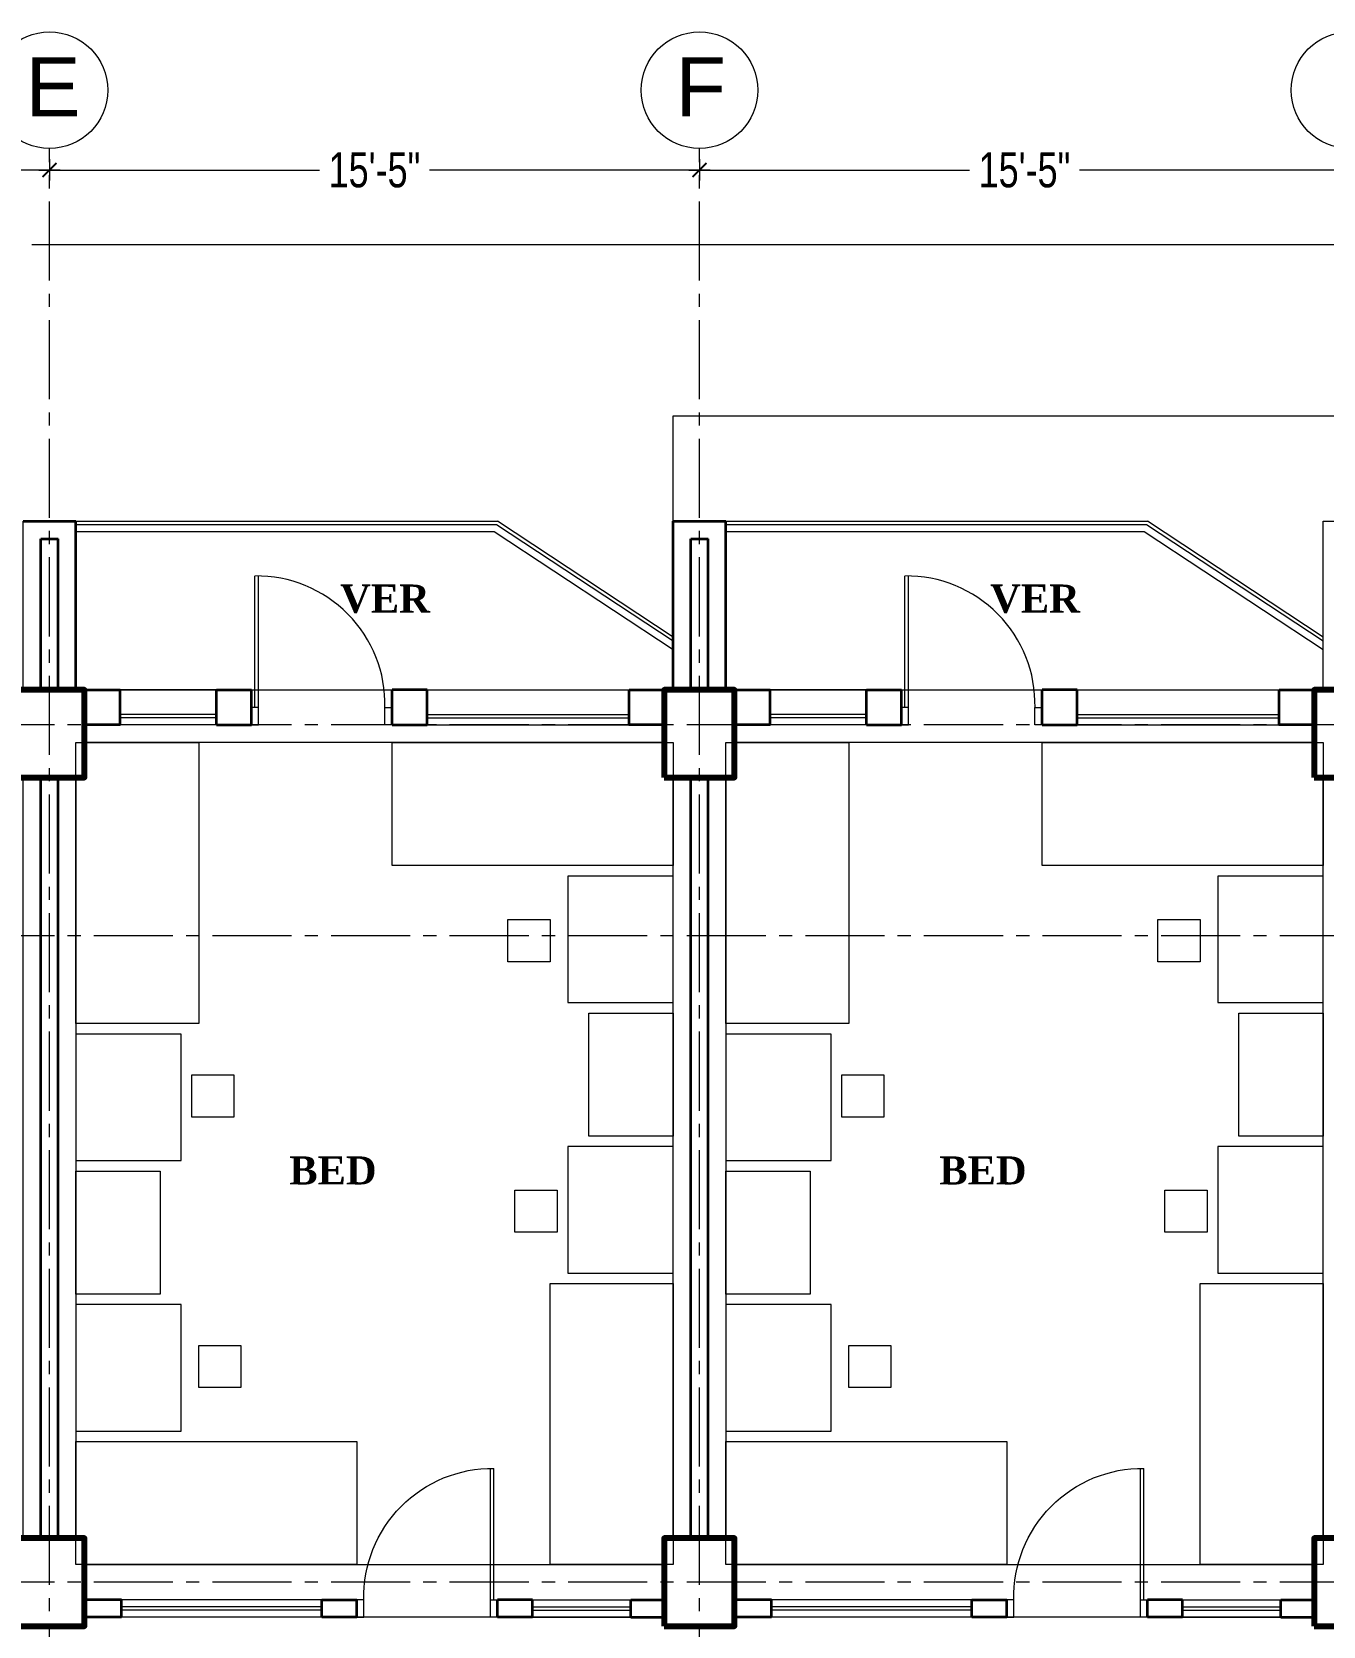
# Model space of a CAD drawing. Header units: feet. Extents: x 25261344 to 25389498, y 30010528 to 30074588.
# Drawn here: x 25368636.9 to 25369004.4, y 30072579.2 to 30073033 of the extents above; entities that cross this region are included whole.
import ezdxf

# ---------------------------------------------------------------- set-up
doc = ezdxf.new("R2010")
doc.units = ezdxf.units.FT
doc.header["$LTSCALE"] = 30
doc.header["$MEASUREMENT"] = 0
doc.header["$PDMODE"] = 32
doc.header["$PDSIZE"] = 15
doc.linetypes.add('CENTER2', pattern=[1.125, 0.75, -0.125, 0.125, -0.125])
doc.linetypes.add('DASHED', pattern=[0.75, 0.5, -0.25])
doc.layers.get('0').update_dxf_attribs({"lineweight": 5})
for name, color, linetype, lineweight in [('Column', 1, 'Continuous', 80), ('Dim-1', 7, 'Continuous', 9), ('Door', 32, 'Continuous', 5), ('Furnitures', 251, 'Continuous', 9), ('GRADE BEAM', 2, 'Continuous', 20), ('grid text', 252, 'CENTER2', 9), ('line 2', 7, 'Continuous', 13), ('rail', 224, 'Continuous', 9), ('TEXT', 7, 'Continuous', 18), ('WALL', 7, 'Continuous', 35), ('WIN', 142, 'Continuous', 20)]:
    doc.layers.add(name, color=color, linetype=linetype, lineweight=lineweight)
doc.styles.add('RomanS', font='swissl.ttf')
doc.styles.get("Standard").update_dxf_attribs({"font": 'timesbd.ttf'})
doc.styles.add('SWIS_LT', font='swisscl.ttf')
doc.dimstyles.new('dim-02', dxfattribs={"dimtxt": 8, "dimasz": 3, "dimexe": 3, "dimexo": 3, "dimgap": 2, "dimtad": 0, "dimdec": 0, "dimzin": 0, "dimdsep": 46, "dimlunit": 4, "dimtxsty": 'SWIS_LT', "dimblk": 'ARCHTICK', "dimcen": 2, "dimdle": 3, "dimclrd": 256, "dimclre": 256, "dimclrt": 256, "dimadec": 0, "dimazin": 0, "dimtfac": 1, "dimtdec": 0, "dimtix": 1, "dimtmove": 0, "dimatfit": 3, "dimfxl": 0, "dimfrac": 2, "dimtolj": 1, "dimtzin": 1, "dimlwd": -1, "dimarcsym": 0})

# ---------------------------------------------------------------- blocks, each defined once
blk = doc.blocks.new('FG')
at = {"layer": 'Door'}
for p, q in [((-2, -5), (-2, -42.39)), ((-1, -5), (-1, -42.39))]:
    blk.add_line(p, q, dxfattribs=at)
for points in [[(-40, 0), (-38, 0), (-38, -5), (-40, -5)], [(0, 0), (-2, 0), (-2, -5), (0, -5)]]:
    blk.add_lwpolyline(points, dxfattribs=at)
blk.add_arc((-1.44, -5.83), 36.57, 178.7054, 270.6905, dxfattribs=at)
blk = doc.blocks.new('_ArchTick')
at = {"color": 0, "linetype": 'ByBlock', "const_width": 0.15}
blk.add_lwpolyline([(-0.5, -0.5), (0.5, 0.5)], dxfattribs=at)
blk = doc.blocks.new('*D120')
for p, q in [((25360158.96, 30072993.65), (25360238.77, 30072993.65)), ((25360349.96, 30072993.65), (25360270.14, 30072993.65))]:
    blk.add_line(p, q)
at = {"lineweight": -2}
for p, q in [((25360161.96, 30072996.78), (25360161.96, 30072990.65)), ((25360346.96, 30072996.78), (25360346.96, 30072990.65))]:
    blk.add_line(p, q, dxfattribs=at)
at = {"layer": 'Defpoints', "color": 0}
for p in [(25360161.96, 30072999.78), (25360346.96, 30072999.78), (25360346.96, 30072993.65)]:
    blk.add_point(p, dxfattribs=at)
at = {"xscale": 4, "yscale": 4, "zscale": 4, "rotation": 180}
blk.add_blockref('_ArchTick', (25360161.96, 30072993.65), dxfattribs=at)
at = {"xscale": 4, "yscale": 4, "zscale": 4}
blk.add_blockref('_ArchTick', (25360346.96, 30072993.65), dxfattribs=at)
at = {"insert": (25360254.46, 30072993.65), "char_height": 10, "attachment_point": 5, "style": 'SWIS_LT'}
blk.add_mtext('\\A1;15\'-5"', dxfattribs=at)
blk = doc.blocks.new('*D125')
for p, q in [((25360343.96, 30072993.65), (25360423.77, 30072993.65)), ((25360534.96, 30072993.65), (25360455.14, 30072993.65))]:
    blk.add_line(p, q)
at = {"lineweight": -2}
for p, q in [((25360346.96, 30072996.78), (25360346.96, 30072990.65)), ((25360531.96, 30072996.78), (25360531.96, 30072990.65))]:
    blk.add_line(p, q, dxfattribs=at)
at = {"layer": 'Defpoints', "color": 0}
for p in [(25360346.96, 30072999.78), (25360531.96, 30072999.78), (25360531.96, 30072993.65)]:
    blk.add_point(p, dxfattribs=at)
at = {"xscale": 4, "yscale": 4, "zscale": 4, "rotation": 180}
blk.add_blockref('_ArchTick', (25360346.96, 30072993.65), dxfattribs=at)
at = {"xscale": 4, "yscale": 4, "zscale": 4}
blk.add_blockref('_ArchTick', (25360531.96, 30072993.65), dxfattribs=at)
at = {"insert": (25360439.46, 30072993.65), "char_height": 10, "attachment_point": 5, "style": 'SWIS_LT'}
blk.add_mtext('\\A1;15\'-5"', dxfattribs=at)
blk = doc.blocks.new('*D126')
for p, q in [((25360528.96, 30072993.65), (25360608.77, 30072993.65)), ((25360719.96, 30072993.65), (25360640.14, 30072993.65))]:
    blk.add_line(p, q)
at = {"lineweight": -2}
for p, q in [((25360531.96, 30072996.78), (25360531.96, 30072990.65)), ((25360716.96, 30072996.78), (25360716.96, 30072990.65))]:
    blk.add_line(p, q, dxfattribs=at)
at = {"layer": 'Defpoints', "color": 0}
for p in [(25360531.96, 30072999.78), (25360716.96, 30072999.78), (25360716.96, 30072993.65)]:
    blk.add_point(p, dxfattribs=at)
at = {"xscale": 4, "yscale": 4, "zscale": 4, "rotation": 180}
blk.add_blockref('_ArchTick', (25360531.96, 30072993.65), dxfattribs=at)
at = {"xscale": 4, "yscale": 4, "zscale": 4}
blk.add_blockref('_ArchTick', (25360716.96, 30072993.65), dxfattribs=at)
at = {"insert": (25360624.46, 30072993.65), "char_height": 10, "attachment_point": 5, "style": 'SWIS_LT'}
blk.add_mtext('\\A1;15\'-5"', dxfattribs=at)
blk = doc.blocks.new('*D162')
at = {"layer": 'Defpoints', "color": 0}
for p in [(25369348.41, 30072972.36), (25367894.41, 30072893.7), (25369348.41, 30072785.7)]:
    blk.add_point(p, dxfattribs=at)
at = {"layer": 'Dim-1', "lineweight": -2}
for p, q in [((25367894.41, 30072962.36), (25367894.41, 30072975.36)), ((25369348.41, 30072962.36), (25369348.41, 30072975.36))]:
    blk.add_line(p, q, dxfattribs=at)
at = {"layer": 'Dim-1'}
for p, q in [((25367891.41, 30072972.36), (25368605.96, 30072972.36)), ((25369351.41, 30072972.36), (25368636.86, 30072972.36))]:
    blk.add_line(p, q, dxfattribs=at)
at = {"layer": 'Dim-1', "xscale": 3, "yscale": 3, "zscale": 3, "rotation": 180}
blk.add_blockref('_ArchTick', (25367894.41, 30072972.36), dxfattribs=at)
at = {"layer": 'Dim-1', "xscale": 3, "yscale": 3, "zscale": 3}
blk.add_blockref('_ArchTick', (25369348.41, 30072972.36), dxfattribs=at)
at = {"layer": 'Dim-1', "insert": (25368621.41, 30072972.36), "char_height": 8, "attachment_point": 5, "style": 'SWIS_LT'}
blk.add_mtext('\\A1;121\'-2"', dxfattribs=at)
blk = doc.blocks.new('T B')
at = {"layer": 'GRADE BEAM'}
for points in [[(25352993.54, 30069446.57), (25353008.54, 30069446.57), (25353008.54, 30069398.57), (25352993.54, 30069398.57)], [(25353178.54, 30069446.57), (25353193.54, 30069446.57), (25353193.54, 30069398.57), (25353178.54, 30069398.57)], [(25353363.54, 30069446.57), (25353378.54, 30069446.57), (25353378.54, 30069398.57), (25353363.54, 30069398.57)], [(25353176.04, 30069398.57), (25353176.04, 30069383.57), (25353011.04, 30069383.57), (25353011.04, 30069398.57)], [(25353361.04, 30069398.57), (25353361.04, 30069383.57), (25353196.04, 30069383.57), (25353196.04, 30069398.57)], [(25352993.54, 30069373.57), (25353008.54, 30069373.57), (25353008.54, 30069157.07), (25352993.54, 30069157.07)], [(25353178.54, 30069373.57), (25353193.54, 30069373.57), (25353193.54, 30069157.07), (25353178.54, 30069157.07)], [(25353363.54, 30069373.57), (25353378.54, 30069373.57), (25353378.54, 30069157.07), (25353363.54, 30069157.07)], [(25353176.04, 30069149.57), (25353176.04, 30069134.57), (25353011.04, 30069134.57), (25353011.04, 30069149.57)], [(25353361.04, 30069149.57), (25353361.04, 30069134.57), (25353196.04, 30069134.57), (25353196.04, 30069149.57)]]:
    blk.add_lwpolyline(points, close=True, dxfattribs=at)
blk = doc.blocks.new('COL2')
at = {"layer": 'Column'}
for points in [[(717.5, -25), (737.5, -25), (737.5, 0), (717.5, 0)], [(902.5, -25), (922.5, -25), (922.5, 0), (902.5, 0)], [(1087.5, -25), (1107.5, -25), (1107.5, 0), (1087.5, 0)], [(717.5, -266.5), (737.5, -266.5), (737.5, -241.5), (717.5, -241.5)], [(902.5, -266.5), (922.5, -266.5), (922.5, -241.5), (902.5, -241.5)], [(1087.5, -266.5), (1107.5, -266.5), (1107.5, -241.5), (1087.5, -241.5)]]:
    blk.add_lwpolyline(points, close=True, dxfattribs=at)
at = {"layer": 'GRADE BEAM'}
blk.add_blockref('T B', (-25352273.54, -30069398.57), dxfattribs=at)
blk = doc.blocks.new('DGFGSDFG')
at = {"layer": 'grid text'}
for p, q in [((25360346.96, 30072118.41), (25360346.96, 30072999.78)), ((25360531.96, 30072118.41), (25360531.96, 30072999.78)), ((25361090.85, 30072835.7), (25359529.41, 30072835.7)), ((25361090.85, 30072775.7), (25359529.41, 30072775.7)), ((25361090.85, 30072591.7), (25359529.41, 30072591.7))]:
    blk.add_line(p, q, dxfattribs=at)
at = {"layer": 'grid text', "linetype": 'Continuous'}
for centre in [(25360346.96, 30073016.37), (25360531.96, 30073016.37), (25360716.96, 30073016.37)]:
    blk.add_circle(centre, 16.59, dxfattribs=at)
at = {"layer": 'grid text', "char_height": 16.842, "attachment_point": 1, "style": 'RomanS'}
for s, insert in [('{\\C256;E}', (25360340.15, 30073025.74)), ('{\\C256;F}', (25360525.15, 30073025.74))]:
    blk.add_mtext_dynamic_manual_height_columns(s, width=25.401, gutter_width=84.21, heights=[32.6], dxfattribs=dict(at, insert=insert))
for base, p1, p2, picture, middle in [((25360346.96, 30072993.65), (25360161.96, 30072999.78), (25360346.96, 30072999.78), '*D120', (25360254.46, 30072993.65)), ((25360531.96, 30072993.65), (25360346.96, 30072999.78), (25360531.96, 30072999.78), '*D125', (25360439.46, 30072993.65)), ((25360716.96, 30072993.65), (25360531.96, 30072999.78), (25360716.96, 30072999.78), '*D126', (25360624.46, 30072993.65))]:
    dim = blk.add_linear_dim(base=base, p1=p1, p2=p2, dimstyle='dim-02', override={"dimtxt": 10, "dimtmove": 1, "dimfxl": 10})
    dim.commit()
    dim.dimension.update_dxf_attribs({"geometry": picture, "text_midpoint": middle})

msp = doc.modelspace()

# ---------------------------------------------------------------- linework, layer by layer
at = {"layer": 'Furnitures'}
for points in [[(25368649.41, 30072750.7), (25368649.41, 30072830.7), (25368684.41, 30072830.7), (25368684.41, 30072750.7)], [(25368739.41, 30072830.7), (25368819.41, 30072830.7), (25368819.41, 30072795.7), (25368739.41, 30072795.7)], [(25368834.41, 30072750.7), (25368834.41, 30072830.7), (25368869.41, 30072830.7), (25368869.41, 30072750.7)], [(25368924.41, 30072830.7), (25369004.41, 30072830.7), (25369004.41, 30072795.7), (25368924.41, 30072795.7)], [(25368819.41, 30072792.7), (25368789.41, 30072792.7), (25368789.41, 30072756.7), (25368819.41, 30072756.7)], [(25369004.41, 30072792.7), (25368974.41, 30072792.7), (25368974.41, 30072756.7), (25369004.41, 30072756.7)], [(25368772.4, 30072780.31), (25368784.4, 30072780.31), (25368784.4, 30072768.31), (25368772.4, 30072768.31)], [(25368957.4, 30072780.31), (25368969.4, 30072780.31), (25368969.4, 30072768.31), (25368957.4, 30072768.31)], [(25368819.41, 30072718.7), (25368795.41, 30072718.7), (25368795.41, 30072753.7), (25368819.41, 30072753.7)], [(25369004.41, 30072718.7), (25368980.41, 30072718.7), (25368980.41, 30072753.7), (25369004.41, 30072753.7)], [(25368649.41, 30072711.7), (25368679.41, 30072711.7), (25368679.41, 30072747.7), (25368649.41, 30072747.7)], [(25368834.41, 30072711.7), (25368864.41, 30072711.7), (25368864.41, 30072747.7), (25368834.41, 30072747.7)], [(25368694.43, 30072724.08), (25368682.43, 30072724.08), (25368682.43, 30072736.08), (25368694.43, 30072736.08)], [(25368879.43, 30072724.08), (25368867.43, 30072724.08), (25368867.43, 30072736.08), (25368879.43, 30072736.08)], [(25368819.41, 30072715.7), (25368789.41, 30072715.7), (25368789.41, 30072679.7), (25368819.41, 30072679.7)], [(25369004.41, 30072715.7), (25368974.41, 30072715.7), (25368974.41, 30072679.7), (25369004.41, 30072679.7)], [(25368649.41, 30072708.7), (25368673.41, 30072708.7), (25368673.41, 30072673.7), (25368649.41, 30072673.7)], [(25368649.41, 30072708.7), (25368673.41, 30072708.7), (25368673.41, 30072673.7), (25368649.41, 30072673.7)], [(25368834.41, 30072708.7), (25368858.41, 30072708.7), (25368858.41, 30072673.7), (25368834.41, 30072673.7)], [(25368774.39, 30072703.31), (25368786.39, 30072703.31), (25368786.39, 30072691.31), (25368774.39, 30072691.31)], [(25368959.39, 30072703.31), (25368971.39, 30072703.31), (25368971.39, 30072691.31), (25368959.39, 30072691.31)], [(25368819.41, 30072676.7), (25368819.41, 30072596.7), (25368784.41, 30072596.7), (25368784.41, 30072676.7)], [(25369004.41, 30072676.7), (25369004.41, 30072596.7), (25368969.41, 30072596.7), (25368969.41, 30072676.7)], [(25368649.41, 30072634.7), (25368679.41, 30072634.7), (25368679.41, 30072670.7), (25368649.41, 30072670.7)], [(25368834.41, 30072634.7), (25368864.41, 30072634.7), (25368864.41, 30072670.7), (25368834.41, 30072670.7)], [(25368696.42, 30072647.08), (25368684.42, 30072647.08), (25368684.42, 30072659.08), (25368696.42, 30072659.08)], [(25368881.42, 30072647.08), (25368869.42, 30072647.08), (25368869.42, 30072659.08), (25368881.42, 30072659.08)], [(25368729.41, 30072596.7), (25368649.41, 30072596.7), (25368649.41, 30072631.7), (25368729.41, 30072631.7)], [(25368914.41, 30072596.7), (25368834.41, 30072596.7), (25368834.41, 30072631.7), (25368914.41, 30072631.7)]]:
    msp.add_lwpolyline(points, close=True, dxfattribs=at)
at = {"layer": 'line 2'}
for p, q in [((25368649.41, 30072893.7), (25368769.41, 30072893.7)), ((25368819.41, 30072860.7), (25368769.41, 30072893.7)), ((25368834.41, 30072893.7), (25368954.41, 30072893.7)), ((25369004.41, 30072860.7), (25368954.41, 30072893.7))]:
    msp.add_line(p, q, dxfattribs=at)
at = {"layer": 'line 2', "linetype": 'DASHED', "ltscale": 20}
msp.add_lwpolyline([(25368819.41, 30072893.7), (25368819.41, 30072923.7), (25369019.41, 30072923.7), (25369019.41, 30072893.7)], dxfattribs=at)
at = {"layer": 'rail'}
for p, q in [((25368769.11, 30072892.7), (25368649.41, 30072892.7)), ((25368768.51, 30072890.7), (25368649.41, 30072890.7)), ((25368819.41, 30072857.1), (25368768.51, 30072890.7)), ((25368819.41, 30072859.5), (25368769.11, 30072892.7)), ((25368954.11, 30072892.7), (25368834.41, 30072892.7)), ((25368953.51, 30072890.7), (25368834.41, 30072890.7)), ((25369004.41, 30072857.1), (25368953.51, 30072890.7)), ((25369004.41, 30072859.5), (25368954.11, 30072892.7))]:
    msp.add_line(p, q, dxfattribs=at)
at = {"layer": 'WALL', "ltscale": 10}
for p, q in [((25368634.41, 30072893.7), (25368649.41, 30072893.7)), ((25368649.41, 30072845.7), (25368649.41, 30072893.7)), ((25368819.41, 30072845.7), (25368819.41, 30072893.7)), ((25368819.41, 30072893.7), (25368834.41, 30072893.7)), ((25368834.41, 30072845.7), (25368834.41, 30072893.7)), ((25368639.41, 30072845.7), (25368639.41, 30072888.7)), ((25368639.41, 30072888.7), (25368644.41, 30072888.7)), ((25368644.41, 30072845.7), (25368644.41, 30072888.7)), ((25368824.41, 30072845.7), (25368824.41, 30072888.7)), ((25368824.41, 30072888.7), (25368829.41, 30072888.7)), ((25368829.41, 30072845.7), (25368829.41, 30072888.7)), ((25368689.41, 30072845.7), (25368699.41, 30072845.7)), ((25368739.41, 30072835.7), (25368739.41, 30072845.7)), ((25368749.41, 30072845.7), (25368739.41, 30072845.7)), ((25368749.41, 30072835.7), (25368749.41, 30072845.7)), ((25368874.41, 30072845.7), (25368884.41, 30072845.7)), ((25368924.41, 30072835.7), (25368924.41, 30072845.7)), ((25368934.41, 30072845.7), (25368924.41, 30072845.7)), ((25368934.41, 30072835.7), (25368934.41, 30072845.7)), ((25368689.41, 30072835.7), (25368699.41, 30072835.7)), ((25368739.41, 30072835.7), (25368749.41, 30072835.7)), ((25368874.41, 30072835.7), (25368884.41, 30072835.7)), ((25368924.41, 30072835.7), (25368934.41, 30072835.7)), ((25368639.41, 30072604.2), (25368639.41, 30072820.7)), ((25368644.41, 30072604.2), (25368644.41, 30072820.7)), ((25368824.41, 30072604.2), (25368824.41, 30072820.7)), ((25368829.41, 30072604.2), (25368829.41, 30072820.7)), ((25368662.41, 30072586.7), (25368651.91, 30072586.7)), ((25368662.41, 30072581.7), (25368662.41, 30072586.7)), ((25368719.41, 30072581.7), (25368719.41, 30072586.7)), ((25368719.41, 30072586.7), (25368729.41, 30072586.7)), ((25368729.41, 30072581.7), (25368729.41, 30072586.7)), ((25368779.41, 30072586.7), (25368769.41, 30072586.7)), ((25368807.41, 30072586.7), (25368816.91, 30072586.7)), ((25368847.41, 30072586.7), (25368836.91, 30072586.7)), ((25368847.41, 30072581.7), (25368847.41, 30072586.7)), ((25368904.41, 30072581.7), (25368904.41, 30072586.7)), ((25368904.41, 30072586.7), (25368914.41, 30072586.7)), ((25368914.41, 30072581.7), (25368914.41, 30072586.7)), ((25368964.41, 30072586.7), (25368954.41, 30072586.7)), ((25368992.41, 30072586.7), (25369001.91, 30072586.7)), ((25368662.41, 30072581.7), (25368651.91, 30072581.7)), ((25368729.41, 30072581.7), (25368719.41, 30072581.7)), ((25368779.41, 30072581.7), (25368769.41, 30072581.7)), ((25368807.41, 30072581.7), (25368816.91, 30072581.7)), ((25368847.41, 30072581.7), (25368836.91, 30072581.7)), ((25368914.41, 30072581.7), (25368904.41, 30072581.7)), ((25368964.41, 30072581.7), (25368954.41, 30072581.7)), ((25368992.41, 30072581.7), (25369001.91, 30072581.7))]:
    msp.add_line(p, q, dxfattribs=at)
for points in [[(25368651.91, 30072845.7), (25368661.91, 30072845.7), (25368661.91, 30072835.7), (25368651.91, 30072835.7)], [(25368806.91, 30072845.7), (25368816.91, 30072845.7), (25368816.91, 30072835.7), (25368806.91, 30072835.7)], [(25368836.91, 30072845.7), (25368846.91, 30072845.7), (25368846.91, 30072835.7), (25368836.91, 30072835.7)], [(25368991.91, 30072845.7), (25369001.91, 30072845.7), (25369001.91, 30072835.7), (25368991.91, 30072835.7)]]:
    msp.add_lwpolyline(points, close=True, dxfattribs=at)
for points in [[(25368689.41, 30072835.7), (25368689.41, 30072845.7)], [(25368699.41, 30072835.7), (25368699.41, 30072845.7)], [(25368874.41, 30072835.7), (25368874.41, 30072845.7)], [(25368884.41, 30072835.7), (25368884.41, 30072845.7)], [(25368769.41, 30072581.7), (25368769.41, 30072586.7)], [(25368779.41, 30072581.7), (25368779.41, 30072586.7)], [(25368807.41, 30072581.7), (25368807.41, 30072586.7)], [(25368954.41, 30072581.7), (25368954.41, 30072586.7)], [(25368964.41, 30072581.7), (25368964.41, 30072586.7)], [(25368992.41, 30072581.7), (25368992.41, 30072586.7)]]:
    msp.add_lwpolyline(points, dxfattribs=at)
at = {"layer": 'WIN'}
for p, q in [((25368689.41, 30072845.7), (25368659.41, 30072845.7)), ((25368749.41, 30072845.7), (25368809.41, 30072845.7)), ((25368874.41, 30072845.7), (25368844.41, 30072845.7)), ((25368934.41, 30072845.7), (25368994.41, 30072845.7)), ((25368689.41, 30072838.7), (25368661.91, 30072838.7)), ((25368749.41, 30072838.7), (25368806.91, 30072838.7)), ((25368874.41, 30072838.7), (25368846.91, 30072838.7)), ((25368934.41, 30072838.7), (25368991.91, 30072838.7)), ((25368689.41, 30072835.7), (25368659.41, 30072835.7)), ((25368689.41, 30072837.7), (25368661.91, 30072837.7)), ((25368749.41, 30072837.7), (25368806.91, 30072837.7)), ((25368749.41, 30072835.7), (25368809.41, 30072835.7)), ((25368874.41, 30072835.7), (25368844.41, 30072835.7)), ((25368874.41, 30072837.7), (25368846.91, 30072837.7)), ((25368934.41, 30072837.7), (25368991.91, 30072837.7)), ((25368934.41, 30072835.7), (25368994.41, 30072835.7)), ((25368719.41, 30072586.7), (25368662.41, 30072586.7)), ((25368719.41, 30072584.7), (25368662.41, 30072584.7)), ((25368779.41, 30072586.7), (25368807.41, 30072586.7)), ((25368779.41, 30072584.7), (25368807.41, 30072584.7)), ((25368904.41, 30072586.7), (25368847.41, 30072586.7)), ((25368904.41, 30072584.7), (25368847.41, 30072584.7)), ((25368964.41, 30072586.7), (25368992.41, 30072586.7)), ((25368964.41, 30072584.7), (25368992.41, 30072584.7)), ((25368719.41, 30072583.7), (25368662.41, 30072583.7)), ((25368719.41, 30072581.7), (25368662.41, 30072581.7)), ((25368779.41, 30072583.7), (25368807.41, 30072583.7)), ((25368779.41, 30072581.7), (25368807.41, 30072581.7)), ((25368904.41, 30072583.7), (25368847.41, 30072583.7)), ((25368904.41, 30072581.7), (25368847.41, 30072581.7)), ((25368964.41, 30072583.7), (25368992.41, 30072583.7)), ((25368964.41, 30072581.7), (25368992.41, 30072581.7))]:
    msp.add_line(p, q, dxfattribs=at)

# ---------------------------------------------------------------- block references
msp.add_blockref('DGFGSDFG', (8294.96, 0))
at = {"layer": 'Dim-1'}
msp.add_blockref('COL2', (25367914.41, 30072845.7), dxfattribs=at)
at = {"layer": 'Door', "color": 2, "rotation": 180}
for p in [(25368699.41, 30072835.7), (25368884.41, 30072835.7)]:
    msp.add_blockref('FG', p, dxfattribs=at)
at = {"layer": 'Door', "color": 2, "xscale": -1, "rotation": 180}
for p in [(25368769.41, 30072581.7), (25368954.41, 30072581.7)]:
    msp.add_blockref('FG', p, dxfattribs=at)

# ---------------------------------------------------------------- texts
at = {"layer": 'TEXT', "ltscale": 10, "char_height": 8, "width": 179.7812, "attachment_point": 7}
for s, insert in [('VER', (25368724.65, 30072867.49)), ('VER', (25368909.65, 30072867.49)), ('BED', (25368710.17, 30072704.87)), ('BED', (25368895.17, 30072704.87))]:
    msp.add_mtext(s, dxfattribs=dict(at, insert=insert))

# ---------------------------------------------------------------- dimensions: what is measured, and where the dimension line sits
at = {"layer": 'Dim-1'}
dim = msp.add_linear_dim(base=(25369348.41, 30072972.36), p1=(25367894.41, 30072893.7), p2=(25369348.41, 30072785.7), dimstyle='dim-02', override={"dimtxt": 8, "dimfxl": 10}, dxfattribs=at)
dim.commit()
dim.dimension.update_dxf_attribs({"geometry": '*D162', "text_midpoint": (25368621.41, 30072972.36)})

doc.saveas('drawing.dxf')
